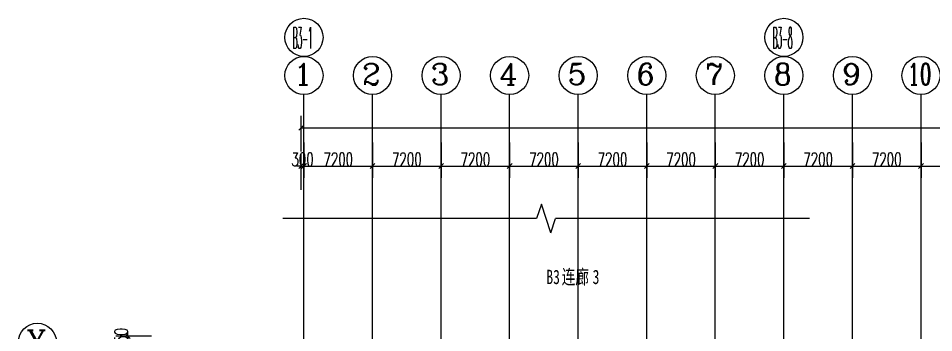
# Model space of a CAD drawing. Header units: millimetres. Extents: x -30000 to 430621, y -31706 to 192400.
# Drawn here: x -30000 to 66133, y 159412 to 192400 of the extents above; entities that cross this region are included whole.
import ezdxf

# ---------------------------------------------------------------- set-up
doc = ezdxf.new("R2010")
doc.units = ezdxf.units.MM
doc.linetypes.add('轴网线', pattern=[22.04, 18.38, -1.83, 0, -1.83])
doc.layers.get('0').update_dxf_attribs({"color": 8})
doc.layers.get('Defpoints').update_dxf_attribs({"color": 8})
for name, color, linetype, lineweight in [('A-ANNO-DIMS', 8, 'Continuous', 9), ('A-ANNO-NOTE', 8, 'Continuous', 5), ('A-DETL-GENF', 8, 'Continuous', 18), ('G-ANNO-TEXT', 8, 'Continuous', 9), ('S-GRID', 8, 'Continuous', 9), ('S-GRID-IDEN', 8, 'Continuous', 9)]:
    doc.layers.add(name, color=color, linetype=linetype, lineweight=lineweight)
doc.styles.add('RomanC', font='romanc__.ttf', dxfattribs={"height": 2250})
doc.styles.add('RomanC_1', font='romanc__.ttf', dxfattribs={"width": 0.65, "height": 2250})
doc.styles.add('RomanC_2', font='romanc__.ttf', dxfattribs={"width": 0.25, "height": 2250})
doc.styles.add('RomanD_4', font='romand__.ttf', dxfattribs={"width": 0.65, "height": 1400})
doc.styles.add('仿宋_2', font='simfang.ttf', dxfattribs={"width": 0.7, "height": 1500})
doc.dimstyles.new('第一_二道尺寸线', dxfattribs={"dimscale": 304.8, "dimtxt": 1405.004626, "dimasz": 1.64042, "dimexe": 4.10105, "dimexo": 0.0625, "dimgap": 0, "dimtad": 1, "dimdec": 0, "dimzin": 0, "dimdsep": 46, "dimtxsty": 'RomanD_4', "dimblk1": 'OBLIQUE', "dimblk2": 'OBLIQUE', "dimsah": 1, "dimcen": 0.09, "dimazin": 0, "dimtfac": 1, "dimtdec": 4, "dimtix": 1, "dimtmove": 0, "dimatfit": 3, "dimfxl": 8.2021, "dimfxlon": 1, "dimtvp": 1, "dimtolj": 1, "dimtzin": 0, "dimlwd": 18, "dimlwe": 18, "dimarcsym": 2})

# ---------------------------------------------------------------- blocks, each defined once
blk = doc.blocks.new('剖切号 - 剖切号-930156-LAY-4F-1_500-A')
at = {"layer": 'A-DETL-GENF', "color": 91, "lineweight": 5, "true_color": 0x77ff77}
for p, q in [((0, 27666), (0, 1000)), ((1500, 500), (0, 1000)), ((1500, 500), (-1500, -500)), ((-1500, -500), (0, -1000)), ((0, -1000), (0, -27666))]:
    blk.add_line(p, q, dxfattribs=at)
blk = doc.blocks.new('X-AR-F3-00-W-003_HLP2_rvt-1-LAY-4F-1_500-A')
at = {"color": 91, "lineweight": 5, "true_color": 0x77ff77, "rotation": 269.9999999999998}
blk.add_blockref('剖切号 - 剖切号-930156-LAY-4F-1_500-A', (25431, 171400), dxfattribs=at)
at = {"layer": 'G-ANNO-TEXT', "color": 8, "lineweight": 15, "true_color": 0x777777, "char_height": 1500, "attachment_point": 1, "style": '仿宋_2'}
for s, insert, width in [('B3', (25451, 166014), 1964.13), ('连廊', (27071, 166014), 3928.27), ('\\f仿宋|b0|i0|c134|p49|;\\W.7;3', (30312, 166014), 982.07)]:
    blk.add_mtext(s, dxfattribs=dict(at, insert=insert, width=width))
blk = doc.blocks.new('轴网 - 宽度系数 1_0-670626-LAY-4F-1_500-A')
at = {"layer": 'S-GRID-IDEN'}
blk.add_circle((0, 0), 4, dxfattribs=at)
blk = doc.blocks.new('轴网 - 宽度系数 0_65-670068-LAY-4F-1_500-A')
at = {"layer": 'S-GRID-IDEN'}
blk.add_circle((0, 0), 4, dxfattribs=at)
blk = doc.blocks.new('_Oblique')
at = {"color": 0, "linetype": 'ByBlock', "lineweight": -2}
blk.add_line((-0.5, -0.5), (0.5, 0.5), dxfattribs=at)
blk = doc.blocks.new('DIMBLOCK7-LAY-4F-1_500-A')
at = {"layer": 'A-ANNO-DIMS', "color": 0, "lineweight": 18, "transparency": 16777216}
for p, q in [((-16019.05, 159050), (-19750, 159050)), ((-18500, 159050), (-18500, 159550)), ((-18500, 159050), (-18500, 158400)), ((-16019.05, 158400), (-19750, 158400)), ((-18500, 158400), (-18500, 157900))]:
    blk.add_line(p, q, dxfattribs=at)
at = {"layer": 'Defpoints', "color": 0, "transparency": 16777216}
for p in [(-16000, 159050), (-18500, 158400), (-16000, 158400)]:
    blk.add_point(p, dxfattribs=at)
at = {"layer": 'A-ANNO-DIMS', "color": 0, "lineweight": 18, "transparency": 16777216, "xscale": 500.0000000000001, "yscale": 500.0000000000001, "zscale": 500.0000000000001}
for p, rotation in [((-18500, 159050), 270), ((-18500, 158400), 90)]:
    blk.add_blockref('_Oblique', p, dxfattribs=dict(at, rotation=rotation))
at = {"layer": 'A-ANNO-DIMS', "color": 0, "lineweight": 18, "transparency": 16777216, "insert": (-19200, 158725), "char_height": 1400, "width": 2918.0865, "attachment_point": 5, "rotation": 90, "style": 'RomanD_4'}
blk.add_mtext('\\A1;650', dxfattribs=at)
blk = doc.blocks.new('DIMBLOCK31-LAY-4F-1_500-A')
at = {"layer": 'A-ANNO-DIMS', "color": 0, "lineweight": 18, "transparency": 16777216}
for p, q in [((0, 179380.95), (0, 175650)), ((-300, 174419.05), (-300, 178150)), ((-300, 176900), (-800, 176900)), ((-300, 176900), (0, 176900)), ((0, 176900), (500, 176900))]:
    blk.add_line(p, q, dxfattribs=at)
at = {"layer": 'Defpoints', "color": 0, "transparency": 16777216}
for p in [(0, 179400), (0, 176900), (-300, 174400)]:
    blk.add_point(p, dxfattribs=at)
at = {"layer": 'A-ANNO-DIMS', "color": 0, "lineweight": 18, "transparency": 16777216, "xscale": 500.0000000000001, "yscale": 500.0000000000001, "zscale": 500.0000000000001}
blk.add_blockref('_Oblique', (-300, 176900), dxfattribs=at)
at = {"layer": 'A-ANNO-DIMS', "color": 0, "lineweight": 18, "transparency": 16777216, "xscale": 500.0000000000001, "yscale": 500.0000000000001, "zscale": 500.0000000000001, "rotation": 180}
blk.add_blockref('_Oblique', (0, 176900), dxfattribs=at)
at = {"layer": 'A-ANNO-DIMS', "color": 0, "lineweight": 18, "transparency": 16777216, "insert": (-150, 177600), "char_height": 1400, "width": 2918.0865, "attachment_point": 5, "style": 'RomanD_4'}
blk.add_mtext('\\A1;300', dxfattribs=at)
blk = doc.blocks.new('DIMBLOCK32-LAY-4F-1_500-A')
at = {"layer": 'A-ANNO-DIMS', "color": 0, "lineweight": 18, "transparency": 16777216}
for p, q in [((0, 179380.95), (0, 175650)), ((7200, 179380.95), (7200, 175650)), ((0, 176900), (7200, 176900))]:
    blk.add_line(p, q, dxfattribs=at)
at = {"layer": 'Defpoints', "color": 0, "transparency": 16777216}
for p in [(0, 179400), (7200, 179400), (7200, 176900)]:
    blk.add_point(p, dxfattribs=at)
at = {"layer": 'A-ANNO-DIMS', "color": 0, "lineweight": 18, "transparency": 16777216, "xscale": 500.0000000000001, "yscale": 500.0000000000001, "zscale": 500.0000000000001, "rotation": 180}
blk.add_blockref('_Oblique', (0, 176900), dxfattribs=at)
at = {"layer": 'A-ANNO-DIMS', "color": 0, "lineweight": 18, "transparency": 16777216, "xscale": 500.0000000000001, "yscale": 500.0000000000001, "zscale": 500.0000000000001}
blk.add_blockref('_Oblique', (7200, 176900), dxfattribs=at)
at = {"layer": 'A-ANNO-DIMS', "color": 0, "lineweight": 18, "transparency": 16777216, "insert": (3600, 177600), "char_height": 1400, "width": 3890.782, "attachment_point": 5, "style": 'RomanD_4'}
blk.add_mtext('\\A1;7200', dxfattribs=at)
blk = doc.blocks.new('DIMBLOCK33-LAY-4F-1_500-A')
at = {"layer": 'A-ANNO-DIMS', "color": 0, "lineweight": 18, "transparency": 16777216}
for p, q in [((7200, 179380.95), (7200, 175650)), ((14400, 179380.95), (14400, 175650)), ((7200, 176900), (14400, 176900))]:
    blk.add_line(p, q, dxfattribs=at)
at = {"layer": 'Defpoints', "color": 0, "transparency": 16777216}
for p in [(7200, 179400), (14400, 179400), (14400, 176900)]:
    blk.add_point(p, dxfattribs=at)
at = {"layer": 'A-ANNO-DIMS', "color": 0, "lineweight": 18, "transparency": 16777216, "xscale": 500.0000000000001, "yscale": 500.0000000000001, "zscale": 500.0000000000001, "rotation": 180}
blk.add_blockref('_Oblique', (7200, 176900), dxfattribs=at)
at = {"layer": 'A-ANNO-DIMS', "color": 0, "lineweight": 18, "transparency": 16777216, "xscale": 500.0000000000001, "yscale": 500.0000000000001, "zscale": 500.0000000000001}
blk.add_blockref('_Oblique', (14400, 176900), dxfattribs=at)
at = {"layer": 'A-ANNO-DIMS', "color": 0, "lineweight": 18, "transparency": 16777216, "insert": (10800, 177600), "char_height": 1400, "width": 3890.782, "attachment_point": 5, "style": 'RomanD_4'}
blk.add_mtext('\\A1;7200', dxfattribs=at)
blk = doc.blocks.new('DIMBLOCK34-LAY-4F-1_500-A')
at = {"layer": 'A-ANNO-DIMS', "color": 0, "lineweight": 18, "transparency": 16777216}
for p, q in [((14400, 179380.95), (14400, 175650)), ((21600, 179380.95), (21600, 175650)), ((14400, 176900), (21600, 176900))]:
    blk.add_line(p, q, dxfattribs=at)
at = {"layer": 'Defpoints', "color": 0, "transparency": 16777216}
for p in [(14400, 179400), (21600, 179400), (21600, 176900)]:
    blk.add_point(p, dxfattribs=at)
at = {"layer": 'A-ANNO-DIMS', "color": 0, "lineweight": 18, "transparency": 16777216, "xscale": 500.0000000000001, "yscale": 500.0000000000001, "zscale": 500.0000000000001, "rotation": 180}
blk.add_blockref('_Oblique', (14400, 176900), dxfattribs=at)
at = {"layer": 'A-ANNO-DIMS', "color": 0, "lineweight": 18, "transparency": 16777216, "xscale": 500.0000000000001, "yscale": 500.0000000000001, "zscale": 500.0000000000001}
blk.add_blockref('_Oblique', (21600, 176900), dxfattribs=at)
at = {"layer": 'A-ANNO-DIMS', "color": 0, "lineweight": 18, "transparency": 16777216, "insert": (18000, 177600), "char_height": 1400, "width": 3890.782, "attachment_point": 5, "style": 'RomanD_4'}
blk.add_mtext('\\A1;7200', dxfattribs=at)
blk = doc.blocks.new('DIMBLOCK35-LAY-4F-1_500-A')
at = {"layer": 'A-ANNO-DIMS', "color": 0, "lineweight": 18, "transparency": 16777216}
for p, q in [((21600, 179380.95), (21600, 175650)), ((28800, 179380.95), (28800, 175650)), ((21600, 176900), (28800, 176900))]:
    blk.add_line(p, q, dxfattribs=at)
at = {"layer": 'Defpoints', "color": 0, "transparency": 16777216}
for p in [(21600, 179400), (28800, 179400), (28800, 176900)]:
    blk.add_point(p, dxfattribs=at)
at = {"layer": 'A-ANNO-DIMS', "color": 0, "lineweight": 18, "transparency": 16777216, "xscale": 500.0000000000001, "yscale": 500.0000000000001, "zscale": 500.0000000000001, "rotation": 180}
blk.add_blockref('_Oblique', (21600, 176900), dxfattribs=at)
at = {"layer": 'A-ANNO-DIMS', "color": 0, "lineweight": 18, "transparency": 16777216, "xscale": 500.0000000000001, "yscale": 500.0000000000001, "zscale": 500.0000000000001}
blk.add_blockref('_Oblique', (28800, 176900), dxfattribs=at)
at = {"layer": 'A-ANNO-DIMS', "color": 0, "lineweight": 18, "transparency": 16777216, "insert": (25200, 177600), "char_height": 1400, "width": 3890.782, "attachment_point": 5, "style": 'RomanD_4'}
blk.add_mtext('\\A1;7200', dxfattribs=at)
blk = doc.blocks.new('DIMBLOCK36-LAY-4F-1_500-A')
at = {"layer": 'A-ANNO-DIMS', "color": 0, "lineweight": 18, "transparency": 16777216}
for p, q in [((28800, 179380.95), (28800, 175650)), ((36000, 179380.95), (36000, 175650)), ((28800, 176900), (36000, 176900))]:
    blk.add_line(p, q, dxfattribs=at)
at = {"layer": 'Defpoints', "color": 0, "transparency": 16777216}
for p in [(28800, 179400), (36000, 179400), (36000, 176900)]:
    blk.add_point(p, dxfattribs=at)
at = {"layer": 'A-ANNO-DIMS', "color": 0, "lineweight": 18, "transparency": 16777216, "xscale": 500.0000000000001, "yscale": 500.0000000000001, "zscale": 500.0000000000001, "rotation": 180}
blk.add_blockref('_Oblique', (28800, 176900), dxfattribs=at)
at = {"layer": 'A-ANNO-DIMS', "color": 0, "lineweight": 18, "transparency": 16777216, "xscale": 500.0000000000001, "yscale": 500.0000000000001, "zscale": 500.0000000000001}
blk.add_blockref('_Oblique', (36000, 176900), dxfattribs=at)
at = {"layer": 'A-ANNO-DIMS', "color": 0, "lineweight": 18, "transparency": 16777216, "insert": (32400, 177600), "char_height": 1400, "width": 3890.782, "attachment_point": 5, "style": 'RomanD_4'}
blk.add_mtext('\\A1;7200', dxfattribs=at)
blk = doc.blocks.new('DIMBLOCK37-LAY-4F-1_500-A')
at = {"layer": 'A-ANNO-DIMS', "color": 0, "lineweight": 18, "transparency": 16777216}
for p, q in [((36000, 179380.95), (36000, 175650)), ((43200, 179380.95), (43200, 175650)), ((36000, 176900), (43200, 176900))]:
    blk.add_line(p, q, dxfattribs=at)
at = {"layer": 'Defpoints', "color": 0, "transparency": 16777216}
for p in [(36000, 179400), (43200, 179400), (43200, 176900)]:
    blk.add_point(p, dxfattribs=at)
at = {"layer": 'A-ANNO-DIMS', "color": 0, "lineweight": 18, "transparency": 16777216, "xscale": 500.0000000000001, "yscale": 500.0000000000001, "zscale": 500.0000000000001, "rotation": 180}
blk.add_blockref('_Oblique', (36000, 176900), dxfattribs=at)
at = {"layer": 'A-ANNO-DIMS', "color": 0, "lineweight": 18, "transparency": 16777216, "xscale": 500.0000000000001, "yscale": 500.0000000000001, "zscale": 500.0000000000001}
blk.add_blockref('_Oblique', (43200, 176900), dxfattribs=at)
at = {"layer": 'A-ANNO-DIMS', "color": 0, "lineweight": 18, "transparency": 16777216, "insert": (39600, 177600), "char_height": 1400, "width": 3890.782, "attachment_point": 5, "style": 'RomanD_4'}
blk.add_mtext('\\A1;7200', dxfattribs=at)
blk = doc.blocks.new('DIMBLOCK38-LAY-4F-1_500-A')
at = {"layer": 'A-ANNO-DIMS', "color": 0, "lineweight": 18, "transparency": 16777216}
for p, q in [((43200, 179380.95), (43200, 175650)), ((50400, 179380.95), (50400, 175650)), ((43200, 176900), (50400, 176900))]:
    blk.add_line(p, q, dxfattribs=at)
at = {"layer": 'Defpoints', "color": 0, "transparency": 16777216}
for p in [(43200, 179400), (50400, 179400), (50400, 176900)]:
    blk.add_point(p, dxfattribs=at)
at = {"layer": 'A-ANNO-DIMS', "color": 0, "lineweight": 18, "transparency": 16777216, "xscale": 500.0000000000001, "yscale": 500.0000000000001, "zscale": 500.0000000000001, "rotation": 180}
blk.add_blockref('_Oblique', (43200, 176900), dxfattribs=at)
at = {"layer": 'A-ANNO-DIMS', "color": 0, "lineweight": 18, "transparency": 16777216, "xscale": 500.0000000000001, "yscale": 500.0000000000001, "zscale": 500.0000000000001}
blk.add_blockref('_Oblique', (50400, 176900), dxfattribs=at)
at = {"layer": 'A-ANNO-DIMS', "color": 0, "lineweight": 18, "transparency": 16777216, "insert": (46800, 177600), "char_height": 1400, "width": 3890.782, "attachment_point": 5, "style": 'RomanD_4'}
blk.add_mtext('\\A1;7200', dxfattribs=at)
blk = doc.blocks.new('DIMBLOCK39-LAY-4F-1_500-A')
at = {"layer": 'A-ANNO-DIMS', "color": 0, "lineweight": 18, "transparency": 16777216}
for p, q in [((50400, 179380.95), (50400, 175650)), ((57600, 179380.95), (57600, 175650)), ((50400, 176900), (57600, 176900))]:
    blk.add_line(p, q, dxfattribs=at)
at = {"layer": 'Defpoints', "color": 0, "transparency": 16777216}
for p in [(50400, 179400), (57600, 179400), (57600, 176900)]:
    blk.add_point(p, dxfattribs=at)
at = {"layer": 'A-ANNO-DIMS', "color": 0, "lineweight": 18, "transparency": 16777216, "xscale": 500.0000000000001, "yscale": 500.0000000000001, "zscale": 500.0000000000001, "rotation": 180}
blk.add_blockref('_Oblique', (50400, 176900), dxfattribs=at)
at = {"layer": 'A-ANNO-DIMS', "color": 0, "lineweight": 18, "transparency": 16777216, "xscale": 500.0000000000001, "yscale": 500.0000000000001, "zscale": 500.0000000000001}
blk.add_blockref('_Oblique', (57600, 176900), dxfattribs=at)
at = {"layer": 'A-ANNO-DIMS', "color": 0, "lineweight": 18, "transparency": 16777216, "insert": (54000, 177600), "char_height": 1400, "width": 3890.782, "attachment_point": 5, "style": 'RomanD_4'}
blk.add_mtext('\\A1;7200', dxfattribs=at)
blk = doc.blocks.new('DIMBLOCK40-LAY-4F-1_500-A')
at = {"layer": 'A-ANNO-DIMS', "color": 0, "lineweight": 18, "transparency": 16777216}
for p, q in [((57600, 179380.95), (57600, 175650)), ((64800, 179380.95), (64800, 175650)), ((57600, 176900), (64800, 176900))]:
    blk.add_line(p, q, dxfattribs=at)
at = {"layer": 'Defpoints', "color": 0, "transparency": 16777216}
for p in [(57600, 179400), (64800, 179400), (64800, 176900)]:
    blk.add_point(p, dxfattribs=at)
at = {"layer": 'A-ANNO-DIMS', "color": 0, "lineweight": 18, "transparency": 16777216, "xscale": 500.0000000000001, "yscale": 500.0000000000001, "zscale": 500.0000000000001, "rotation": 180}
blk.add_blockref('_Oblique', (57600, 176900), dxfattribs=at)
at = {"layer": 'A-ANNO-DIMS', "color": 0, "lineweight": 18, "transparency": 16777216, "xscale": 500.0000000000001, "yscale": 500.0000000000001, "zscale": 500.0000000000001}
blk.add_blockref('_Oblique', (64800, 176900), dxfattribs=at)
at = {"layer": 'A-ANNO-DIMS', "color": 0, "lineweight": 18, "transparency": 16777216, "insert": (61200, 177600), "char_height": 1400, "width": 3890.782, "attachment_point": 5, "style": 'RomanD_4'}
blk.add_mtext('\\A1;7200', dxfattribs=at)
blk = doc.blocks.new('DIMBLOCK41-LAY-4F-1_500-A')
at = {"layer": 'A-ANNO-DIMS', "color": 0, "lineweight": 18, "transparency": 16777216}
for p, q in [((64800, 179380.95), (64800, 175650)), ((72000, 179380.95), (72000, 175650)), ((64800, 176900), (72000, 176900))]:
    blk.add_line(p, q, dxfattribs=at)
at = {"layer": 'Defpoints', "color": 0, "transparency": 16777216}
for p in [(64800, 179400), (72000, 179400), (72000, 176900)]:
    blk.add_point(p, dxfattribs=at)
at = {"layer": 'A-ANNO-DIMS', "color": 0, "lineweight": 18, "transparency": 16777216, "xscale": 500.0000000000001, "yscale": 500.0000000000001, "zscale": 500.0000000000001, "rotation": 180}
blk.add_blockref('_Oblique', (64800, 176900), dxfattribs=at)
at = {"layer": 'A-ANNO-DIMS', "color": 0, "lineweight": 18, "transparency": 16777216, "xscale": 500.0000000000001, "yscale": 500.0000000000001, "zscale": 500.0000000000001}
blk.add_blockref('_Oblique', (72000, 176900), dxfattribs=at)
at = {"layer": 'A-ANNO-DIMS', "color": 0, "lineweight": 18, "transparency": 16777216, "insert": (68400, 177600), "char_height": 1400, "width": 3890.782, "attachment_point": 5, "style": 'RomanD_4'}
blk.add_mtext('\\A1;7200', dxfattribs=at)
blk = doc.blocks.new('DIMBLOCK98-LAY-4F-1_500-A')
at = {"layer": 'A-ANNO-DIMS', "color": 0, "lineweight": 18, "transparency": 16777216}
for p, q in [((-300, 178419.05), (-300, 182150)), ((293100, 178419.05), (293100, 182150)), ((-300, 180900), (293100, 180900))]:
    blk.add_line(p, q, dxfattribs=at)
at = {"layer": 'Defpoints', "color": 0, "transparency": 16777216}
for p in [(293100, 180900), (-300, 178400), (293100, 178400)]:
    blk.add_point(p, dxfattribs=at)
at = {"layer": 'A-ANNO-DIMS', "color": 0, "lineweight": 18, "transparency": 16777216, "xscale": 500.0000000000001, "yscale": 500.0000000000001, "zscale": 500.0000000000001, "rotation": 180}
blk.add_blockref('_Oblique', (-300, 180900), dxfattribs=at)
at = {"layer": 'A-ANNO-DIMS', "color": 0, "lineweight": 18, "transparency": 16777216, "xscale": 500.0000000000001, "yscale": 500.0000000000001, "zscale": 500.0000000000001}
blk.add_blockref('_Oblique', (293100, 180900), dxfattribs=at)
at = {"layer": 'A-ANNO-DIMS', "color": 0, "lineweight": 18, "transparency": 16777216, "insert": (146400, 181600), "char_height": 1400, "width": 5836.1731, "attachment_point": 5, "style": 'RomanD_4'}
blk.add_mtext('\\A1;293400', dxfattribs=at)
blk = doc.blocks.new('临时单轴号 - 临时标记-下-5mm-4768052-LAY-4F-1_500-A')
at = {"layer": 'A-ANNO-NOTE', "lineweight": 18}
blk.add_circle((0, 12), 4, dxfattribs=at)

msp = doc.modelspace()

# ---------------------------------------------------------------- linework, layer by layer
at = {"layer": 'S-GRID'}
for p, q in [((0, 174400), (0, 184400)), ((7200, 174400), (7200, 184400)), ((14400, 174400), (14400, 184400)), ((21600, 174400), (21600, 184400)), ((28800, 174400), (28800, 184400)), ((36000, 174400), (36000, 184400)), ((43200, 174400), (43200, 184400)), ((50400, 174400), (50400, 184400)), ((57600, 174400), (57600, 184400)), ((64800, 174400), (64800, 184400))]:
    msp.add_line(p, q, dxfattribs=at)
at = {"layer": 'S-GRID', "linetype": '轴网线'}
for p, q in [((0, -17706.2), (0, 174400)), ((7200, -17706.2), (7200, 174400)), ((14400, -17706.2), (14400, 174400)), ((21600, -17706.2), (21600, 174400)), ((28800, -17706.2), (28800, 174400)), ((36000, -17706.2), (36000, 174400)), ((43200, -17706.2), (43200, 174400)), ((50400, -17706.2), (50400, 174400)), ((57600, -17706.2), (57600, 174400)), ((64800, -17706.2), (64800, 174400))]:
    msp.add_line(p, q, dxfattribs=at)

# ---------------------------------------------------------------- block references
at = {"lineweight": 5}
msp.add_blockref('X-AR-F3-00-W-003_HLP2_rvt-1-LAY-4F-1_500-A', (0, 0), dxfattribs=at)
at = {"layer": 'A-ANNO-NOTE', "lineweight": 18, "xscale": 500, "yscale": 500, "zscale": 500}
for p in [(0, 184400), (50400, 184400)]:
    msp.add_blockref('临时单轴号 - 临时标记-下-5mm-4768052-LAY-4F-1_500-A', p, dxfattribs=at)
at = {"layer": 'S-GRID-IDEN', "xscale": 499.9999999999995, "yscale": 499.9999999999995, "zscale": 499.9999999999995}
for name, p in [('轴网 - 宽度系数 1_0-670626-LAY-4F-1_500-A', (0, 186400)), ('轴网 - 宽度系数 1_0-670626-LAY-4F-1_500-A', (7200, 186400)), ('轴网 - 宽度系数 1_0-670626-LAY-4F-1_500-A', (14400, 186400)), ('轴网 - 宽度系数 1_0-670626-LAY-4F-1_500-A', (21600, 186400)), ('轴网 - 宽度系数 1_0-670626-LAY-4F-1_500-A', (28800, 186400)), ('轴网 - 宽度系数 1_0-670626-LAY-4F-1_500-A', (36000, 186400)), ('轴网 - 宽度系数 1_0-670626-LAY-4F-1_500-A', (43200, 186400)), ('轴网 - 宽度系数 1_0-670626-LAY-4F-1_500-A', (50400, 186400)), ('轴网 - 宽度系数 1_0-670626-LAY-4F-1_500-A', (57600, 186400)), ('轴网 - 宽度系数 0_65-670068-LAY-4F-1_500-A', (64800, 186400))]:
    msp.add_blockref(name, p, dxfattribs=at)
at = {"layer": 'S-GRID-IDEN', "xscale": 499.9999999999995, "yscale": 499.9999999999995, "zscale": 499.9999999999995, "rotation": 269.9999999999994}
msp.add_blockref('轴网 - 宽度系数 1_0-670626-LAY-4F-1_500-A', (-28000, 158400), dxfattribs=at)

# ---------------------------------------------------------------- texts
at = {"layer": 'A-ANNO-NOTE', "lineweight": 9, "char_height": 2250, "width": 2825.948, "attachment_point": 1, "style": 'RomanC_2'}
for s, insert in [('B3-1', (-1186.7, 191475)), ('B3-8', (49213.3, 191475))]:
    msp.add_mtext(s, dxfattribs=dict(at, insert=insert))
at = {"layer": 'S-GRID-IDEN', "char_height": 2250, "attachment_point": 1}
for s, insert, width, style in [('\\fRomanC|b0|i0|c134|p2|;1', (-1083.4, 187664.7), 2565.4, 'RomanC'), ('\\fRomanC|b0|i0|c134|p2|;2', (6116.6, 187664.7), 2565.4, 'RomanC'), ('\\fRomanC|b0|i0|c134|p2|;3', (13316.6, 187664.7), 2565.4, 'RomanC'), ('\\fRomanC|b0|i0|c134|p2|;4', (20516.6, 187664.7), 2565.4, 'RomanC'), ('\\fRomanC|b0|i0|c134|p2|;5', (27716.6, 187664.7), 2565.4, 'RomanC'), ('\\fRomanC|b0|i0|c134|p2|;6', (34916.6, 187664.7), 2565.4, 'RomanC'), ('\\fRomanC|b0|i0|c134|p2|;7', (42116.6, 187664.7), 2565.4, 'RomanC'), ('\\fRomanC|b0|i0|c134|p2|;8', (49316.6, 187664.7), 2565.4, 'RomanC'), ('\\fRomanC|b0|i0|c134|p2|;9', (56516.6, 187664.7), 2565.4, 'RomanC'), ('10', (63405.5, 187664.7), 3335.02, 'RomanC_1'), ('\\fRomanC|b0|i0|c134|p2|;Y', (-29119, 159667), 2685.653, 'RomanC')]:
    msp.add_mtext(s, dxfattribs=dict(at, insert=insert, width=width, style=style))

# ---------------------------------------------------------------- dimensions: what is measured, and where the dimension line sits
at = {"layer": 'A-ANNO-DIMS', "lineweight": 18}
for base, p1, p2, override, picture, middle in [((293100, 180900), (-300, 178400), (293100, 178400), {"dimpost": '<>', "dimfxl": 293400}, 'DIMBLOCK98-LAY-4F-1_500-A', (146400, 181600)), ((0, 176900), (-300, 174400), (0, 179400), {"dimpost": '<>', "dimfxl": 5008.991915}, 'DIMBLOCK31-LAY-4F-1_500-A', (-150, 177600)), ((7200, 176900), (0, 179400), (7200, 179400), {"dimpost": '<>', "dimfxl": 7200}, 'DIMBLOCK32-LAY-4F-1_500-A', (3600, 177600)), ((14400, 176900), (7200, 179400), (14400, 179400), {"dimpost": '<>', "dimfxl": 7200}, 'DIMBLOCK33-LAY-4F-1_500-A', (10800, 177600)), ((21600, 176900), (14400, 179400), (21600, 179400), {"dimpost": '<>', "dimfxl": 7200}, 'DIMBLOCK34-LAY-4F-1_500-A', (18000, 177600)), ((28800, 176900), (21600, 179400), (28800, 179400), {"dimpost": '<>', "dimfxl": 7200}, 'DIMBLOCK35-LAY-4F-1_500-A', (25200, 177600)), ((36000, 176900), (28800, 179400), (36000, 179400), {"dimpost": '<>', "dimfxl": 7200}, 'DIMBLOCK36-LAY-4F-1_500-A', (32400, 177600)), ((43200, 176900), (36000, 179400), (43200, 179400), {"dimpost": '<>', "dimfxl": 7200}, 'DIMBLOCK37-LAY-4F-1_500-A', (39600, 177600)), ((50400, 176900), (43200, 179400), (50400, 179400), {"dimpost": '<>', "dimfxl": 7200}, 'DIMBLOCK38-LAY-4F-1_500-A', (46800, 177600)), ((57600, 176900), (50400, 179400), (57600, 179400), {"dimpost": '<>', "dimfxl": 7200}, 'DIMBLOCK39-LAY-4F-1_500-A', (54000, 177600)), ((64800, 176900), (57600, 179400), (64800, 179400), {"dimpost": '<>', "dimfxl": 7200}, 'DIMBLOCK40-LAY-4F-1_500-A', (61200, 177600)), ((72000, 176900), (64800, 179400), (72000, 179400), {"dimpost": '<>', "dimfxl": 7200}, 'DIMBLOCK41-LAY-4F-1_500-A', (68400, 177600))]:
    dim = msp.add_linear_dim(base=base, p1=p1, p2=p2, dimstyle='第一_二道尺寸线', override=override, dxfattribs=at)
    dim.commit()
    dim.dimension.update_dxf_attribs({"geometry": picture, "text_midpoint": middle})
dim = msp.add_linear_dim(base=(-18500, 158400), p1=(-16000, 159050), p2=(-16000, 158400), angle=90, dimstyle='第一_二道尺寸线', override={"dimpost": '<>', "dimfxl": 650}, dxfattribs=at)
dim.commit()
dim.dimension.update_dxf_attribs({"geometry": 'DIMBLOCK7-LAY-4F-1_500-A', "text_midpoint": (-19200, 158725)})

doc.saveas('drawing.dxf')
